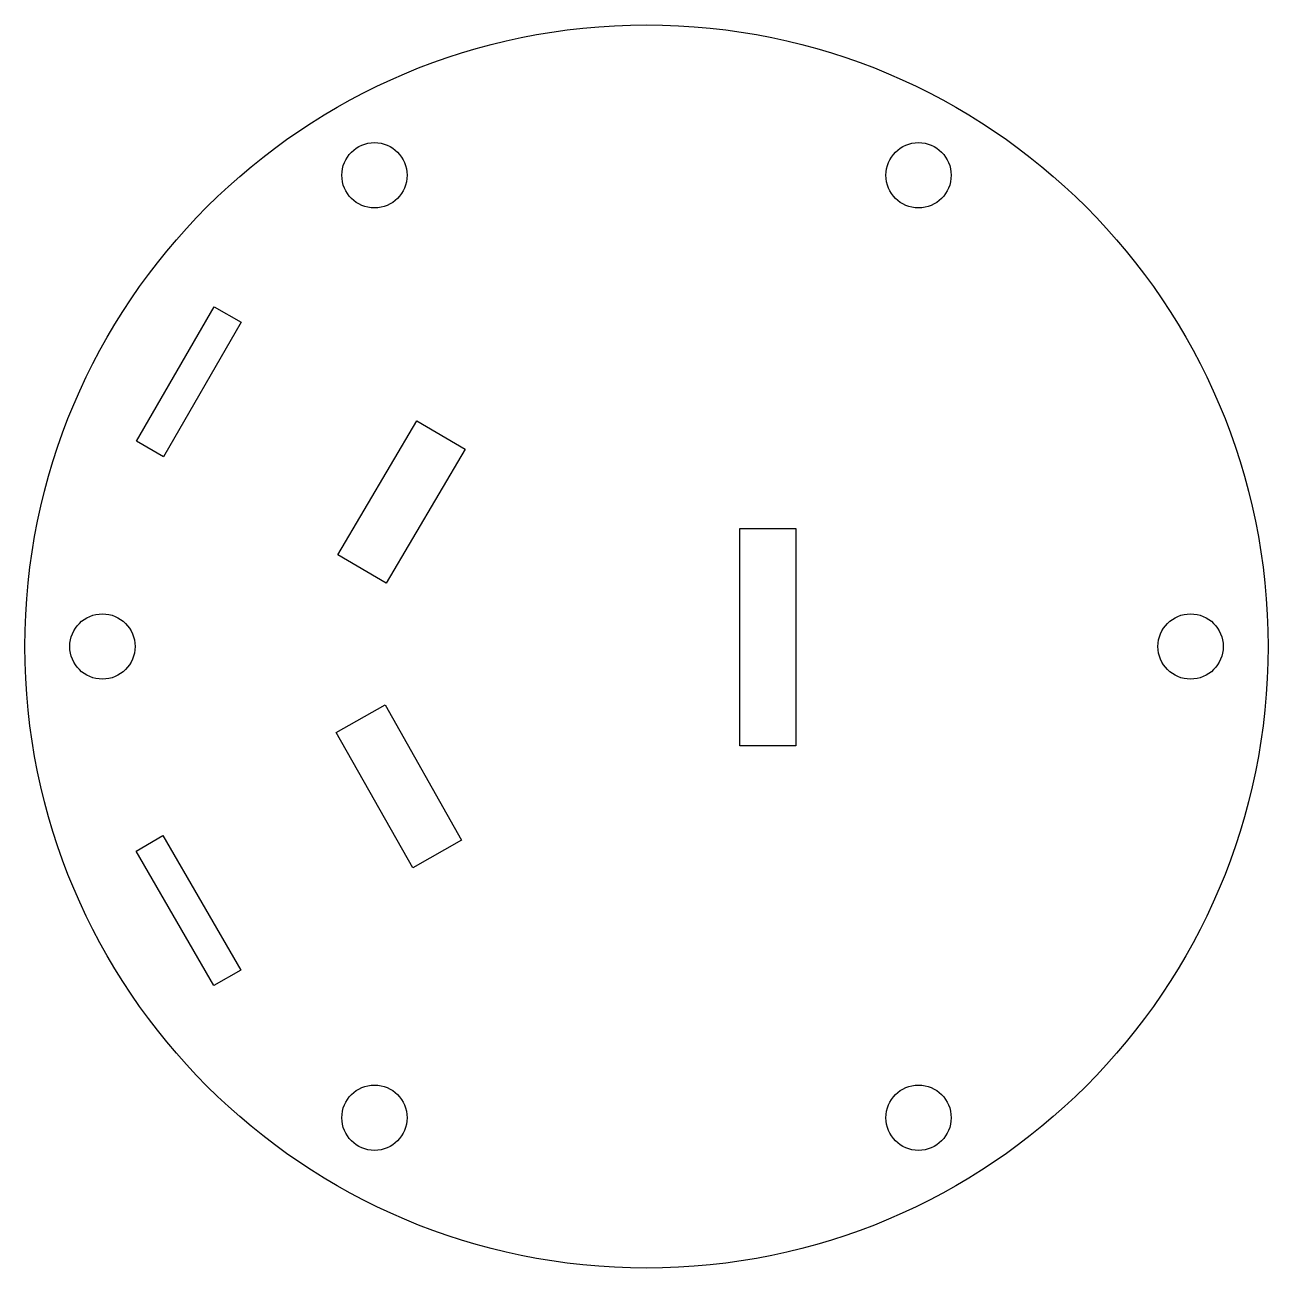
# Model space of a CAD drawing. Header units: inches. Extents: x -2 to 2, y -2 to 2.
import ezdxf

# ---------------------------------------------------------------- set-up
doc = ezdxf.new("R2010")
doc.units = ezdxf.units.IN
doc.header["$MEASUREMENT"] = 0

msp = doc.modelspace()

# ---------------------------------------------------------------- linework, layer by layer
for points in [[(-1.391, 1.0932), (-1.3044, 1.0432), (-1.5544, 0.6101), (-1.641, 0.6601)], [(-0.9926, 0.2954), (-0.7385, 0.726), (-0.5835, 0.6345), (-0.8376, 0.2039)], [(0.3, -0.32), (0.3, 0.38), (0.48, 0.38), (0.48, -0.32)], [(-0.7521, -0.7119), (-0.998, -0.2766), (-0.8413, -0.1881), (-0.5954, -0.6234)], [(-1.3922, -1.0911), (-1.6422, -0.6581), (-1.5556, -0.6081), (-1.3056, -1.0411)]]:
    msp.add_lwpolyline(points, close=True)
for centre, radius in [((0, 0), 2), ((-0.8752, 1.516), 0.105), ((0.8752, 1.516), 0.105), ((-1.7505, 0), 0.105), ((1.7505, 0), 0.105), ((-0.8752, -1.516), 0.105), ((0.8752, -1.516), 0.105)]:
    msp.add_circle(centre, radius)

doc.saveas('drawing.dxf')
